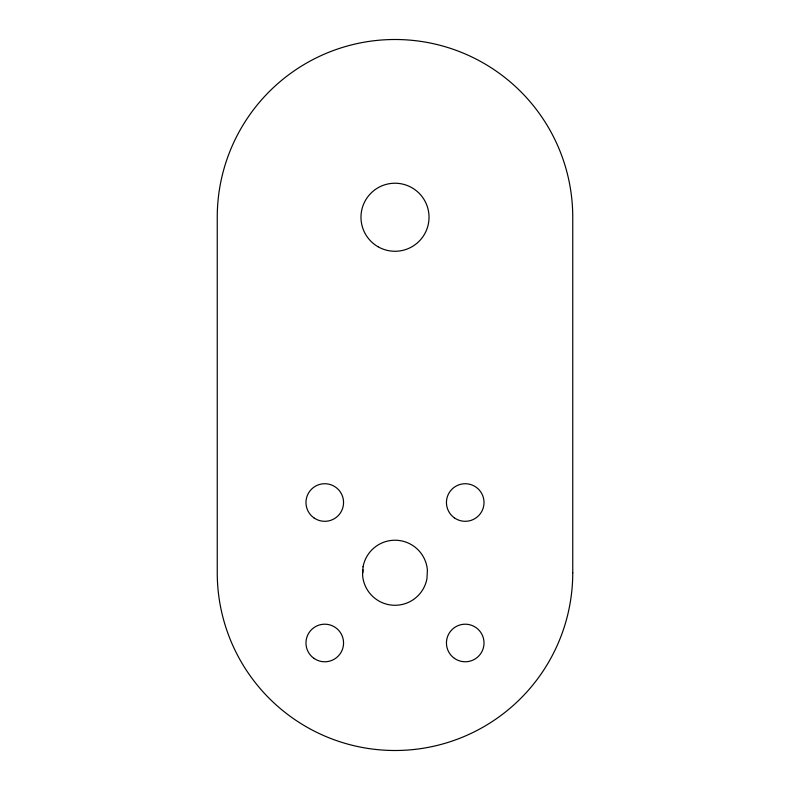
<?xml version="1.0" encoding="UTF-8"?>
<svg xmlns="http://www.w3.org/2000/svg" width="790" height="790" viewBox="0 0 790 790"><rect width="100%" height="100%" fill="white"/><g stroke="black" fill="none" stroke-linecap="round" stroke-linejoin="round"><path stroke-width="1.19" d="M362.728 572.75L362.887 569.778M363.054 566.776L362.59 575.248A32.499 32.499 0 0 0 426.946 578.724L427.41 570.252A32.499 32.499 0 0 0 363.054 566.776M572.75 572.75L572.75 217.25A177.75 177.75 0 0 0 395 39.5A177.75 177.75 0 0 0 217.25 217.25L217.25 572.75A177.75 177.75 0 0 0 395 750.5A177.75 177.75 0 0 0 572.75 572.75M377.985 246.717A34.029 34.029 0 0 0 429.029 217.25A34.029 34.029 0 0 0 377.985 187.783A34.029 34.029 0 0 0 377.985 246.717M313.936 658.346A18.792 18.792 0 0 0 343.482 644.68A18.792 18.792 0 0 0 316.879 625.927A18.792 18.792 0 0 0 313.936 658.346M454.408 658.346A18.792 18.792 0 0 0 483.944 644.68A18.792 18.792 0 0 0 457.351 625.927A18.792 18.792 0 0 0 454.408 658.346M313.936 517.875A18.792 18.792 0 0 0 343.482 504.218A18.792 18.792 0 0 0 316.879 485.455A18.792 18.792 0 0 0 313.936 517.875M454.408 517.875A18.792 18.792 0 0 0 483.944 504.218A18.792 18.792 0 0 0 457.351 485.455A18.792 18.792 0 0 0 454.408 517.875"/></g></svg>
